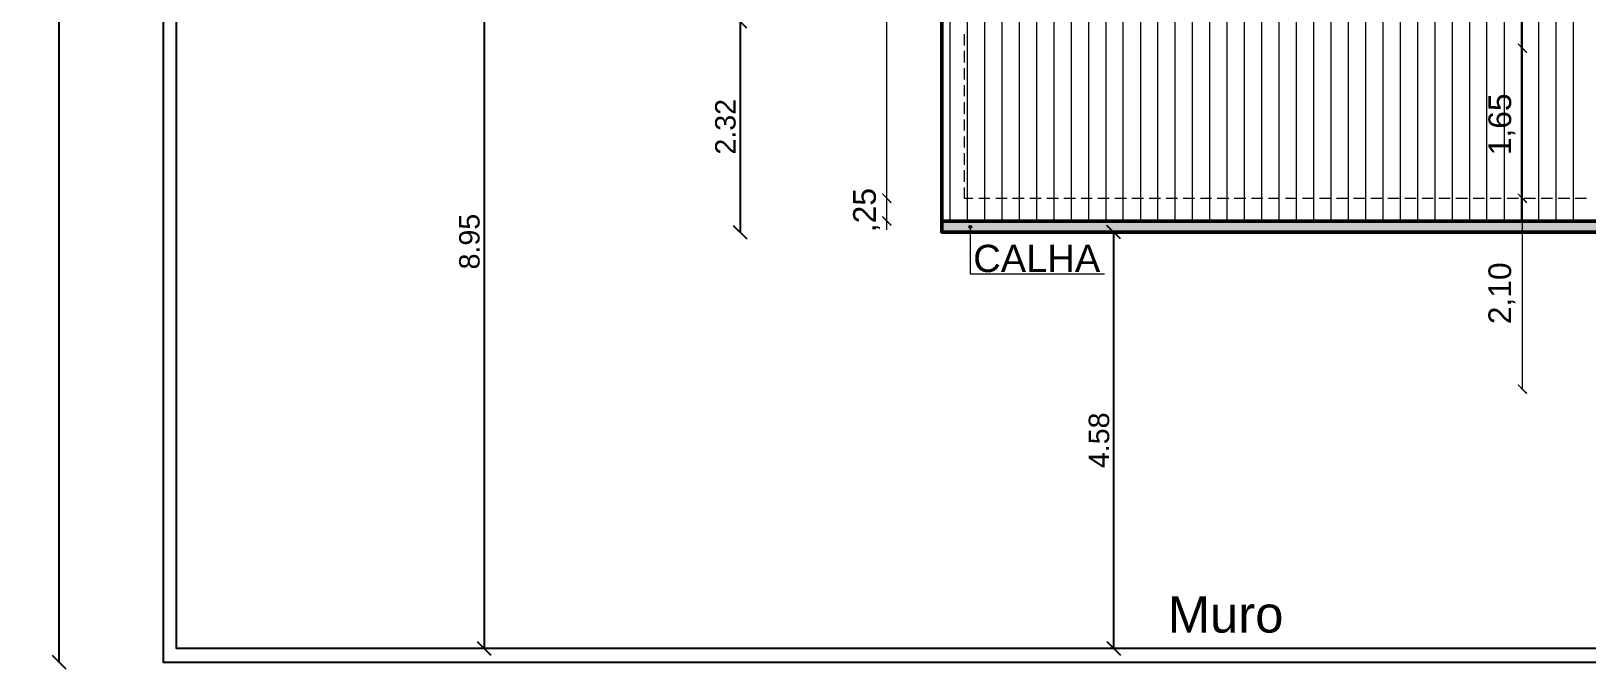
# Model space of a CAD drawing. Extents: x 3377 to 3790, y 1673 to 1846.
# Drawn here: x 3377.93 to 3395.04, y 1680.12 to 1687.14 of the extents above; entities that cross this region are included whole.
import ezdxf

# ---------------------------------------------------------------- set-up
doc = ezdxf.new("R2010")
doc.units = 0
doc.header["$LTSCALE"] = 2
doc.header["$PDMODE"] = 32
for name, color, linetype in [('F-VT-GREIDE', 6, 'Continuous'), ('LCL - COTAS', 30, 'Continuous'), ('PDF11_Text', 7, 'Continuous'), ('PDF11_Texto', 7, 'Continuous'), ('PDF5_0', 7, 'Continuous'), ('PDF5_13-CORTE', 7, 'Continuous'), ('PDF5_A-PROJEÇÃO', 7, 'Continuous'), ('PDF5_COTAS', 7, 'Continuous'), ('PDF5_Text', 7, 'Continuous')]:
    doc.layers.add(name, color=color, linetype=linetype)
doc.layers.add('PDF5_19-COBERTA', color=7, linetype='Continuous', true_color=0xb8b8b8)
doc.styles.add('Annotative', font='arial.ttf')
doc.styles.add('PDF Arial', font='arial.ttf')
doc.styles.add('ROMANS', font='arial.ttf')
doc.dimstyles.new('1-150', dxfattribs={"dimscale": 1.5, "dimtxt": 0.15, "dimasz": 0.1, "dimexe": 0.05, "dimexo": 0.1, "dimgap": 0.03, "dimtad": 1, "dimzin": 5, "dimdsep": 46, "dimtxsty": 'ROMANS', "dimblk": 'OBLIQUE', "dimcen": 0, "dimse1": 1, "dimse2": 1, "dimclrd": 256, "dimclre": 256, "dimclrt": 2, "dimadec": 0, "dimazin": 0, "dimtfac": 1, "dimtofl": 0, "dimtmove": 2, "dimatfit": 3, "dimldrblk": 'OBLIQUE', "dimfxl": 0.04, "dimtolj": 1, "dimtzin": 1, "dimarcsym": 0})

# ---------------------------------------------------------------- blocks, each defined once
blk = doc.blocks.new('_Oblique')
at = {"color": 0, "linetype": 'ByBlock', "lineweight": -2}
blk.add_line((-0.5, -0.5), (0.5, 0.5), dxfattribs=at)
blk = doc.blocks.new('*D909')
at = {"layer": 'Defpoints', "color": 0, "transparency": 16777216}
for p in [(3386.763, 1687.244), (3385.724, 1684.925), (3387.943, 1684.925)]:
    blk.add_point(p, dxfattribs=at)
at = {"layer": 'LCL - COTAS', "lineweight": -2, "transparency": 16777216}
blk.add_line((3385.724, 1687.244), (3385.724, 1684.925), dxfattribs=at)
at = {"layer": 'LCL - COTAS', "lineweight": -2, "transparency": 16777216, "xscale": 0.15, "yscale": 0.15, "zscale": 0.15}
for p, rotation in [((3385.724, 1687.244), 90), ((3385.724, 1684.925), 270)]:
    blk.add_blockref('_Oblique', p, dxfattribs=dict(at, rotation=rotation))
at = {"layer": 'LCL - COTAS', "color": 2, "transparency": 16777216, "insert": (3385.564, 1686.084), "char_height": 0.225, "attachment_point": 5, "rotation": 90, "style": 'Annotative'}
blk.add_mtext('\\A1;2.32', dxfattribs=at)
blk = doc.blocks.new('*D910')
at = {"layer": 'Defpoints', "color": 0, "transparency": 16777216}
for p in [(3387.943, 1684.925), (3389.833, 1680.347), (3389.874, 1680.347)]:
    blk.add_point(p, dxfattribs=at)
at = {"layer": 'LCL - COTAS', "lineweight": -2, "transparency": 16777216}
blk.add_line((3389.833, 1684.925), (3389.833, 1680.347), dxfattribs=at)
at = {"layer": 'LCL - COTAS', "lineweight": -2, "transparency": 16777216, "xscale": 0.15, "yscale": 0.15, "zscale": 0.15}
for p, rotation in [((3389.833, 1684.925), 90), ((3389.833, 1680.347), 270)]:
    blk.add_blockref('_Oblique', p, dxfattribs=dict(at, rotation=rotation))
at = {"layer": 'LCL - COTAS', "color": 2, "transparency": 16777216, "insert": (3389.673, 1682.636), "char_height": 0.225, "attachment_point": 5, "rotation": 90, "style": 'Annotative'}
blk.add_mtext('\\A1;4.58', dxfattribs=at)
blk = doc.blocks.new('*D911')
at = {"layer": 'Defpoints', "color": 0, "transparency": 16777216}
for p in [(3383.313, 1689.294), (3382.908, 1680.347), (3387.943, 1680.347)]:
    blk.add_point(p, dxfattribs=at)
at = {"layer": 'LCL - COTAS', "lineweight": -2, "transparency": 16777216}
blk.add_line((3382.908, 1689.294), (3382.908, 1680.347), dxfattribs=at)
at = {"layer": 'LCL - COTAS', "lineweight": -2, "transparency": 16777216, "xscale": 0.15, "yscale": 0.15, "zscale": 0.15}
for p, rotation in [((3382.908, 1689.294), 90), ((3382.908, 1680.347), 270)]:
    blk.add_blockref('_Oblique', p, dxfattribs=dict(at, rotation=rotation))
at = {"layer": 'LCL - COTAS', "color": 2, "transparency": 16777216, "insert": (3382.748, 1684.821), "char_height": 0.225, "attachment_point": 5, "rotation": 90, "style": 'Annotative'}
blk.add_mtext('\\A1;8.95', dxfattribs=at)
blk = doc.blocks.new('*D972')
at = {"layer": 'Defpoints', "color": 0, "transparency": 16777216}
for p in [(3378.234, 1710.196), (3379.377, 1710.196), (3379.377, 1680.197)]:
    blk.add_point(p, dxfattribs=at)
at = {"layer": 'LCL - COTAS', "lineweight": -2, "transparency": 16777216}
blk.add_line((3378.234, 1680.197), (3378.234, 1710.196), dxfattribs=at)
at = {"layer": 'LCL - COTAS', "lineweight": -2, "transparency": 16777216, "xscale": 0.15, "yscale": 0.15, "zscale": 0.15}
for p, rotation in [((3378.234, 1710.196), 90), ((3378.234, 1680.197), 270)]:
    blk.add_blockref('_Oblique', p, dxfattribs=dict(at, rotation=rotation))
at = {"layer": 'LCL - COTAS', "color": 2, "transparency": 16777216, "insert": (3378.074, 1695.027), "char_height": 0.225, "attachment_point": 5, "rotation": 90, "style": 'Annotative'}
blk.add_mtext('\\A1;30.00', dxfattribs=at)

msp = doc.modelspace()

# ---------------------------------------------------------------- hatches: boundary and pattern name
at = {"true_color": 0x00adad}
h = msp.add_hatch(color=134, dxfattribs=at)
h.dxf.hatch_style = 1
h.paths.add_polyline_path([(3415.691, 1685.047), (3387.943, 1685.047), (3387.943, 1684.925), (3415.691, 1684.925)])

# ---------------------------------------------------------------- linework, layer by layer
msp.add_lwpolyline([(3387.943, 1684.925), (3387.943, 1685.047), (3415.691, 1685.047), (3415.691, 1684.925), (3387.943, 1684.925)])
at = {"layer": 'F-VT-GREIDE'}
msp.add_lwpolyline([(3403.042, 1680.197), (3419.372, 1680.197), (3419.372, 1710.196), (3379.377, 1710.196), (3379.377, 1680.197), (3399.042, 1680.197), (3399.042, 1680.347), (3379.527, 1680.347), (3379.527, 1710.046), (3419.222, 1710.046), (3419.222, 1680.347), (3403.042, 1680.347)], close=True, dxfattribs=at)
at = {"layer": 'PDF11_Texto', "lineweight": 0}
msp.add_lwpolyline([(3388.256, 1684.982), (3388.256, 1684.466), (3389.732, 1684.466)], dxfattribs=at)
msp.add_circle((3388.256, 1684.983), 0.0164, dxfattribs=at)
at = {"layer": 'PDF11_Texto', "transparency": 33554559}
for points in [[(3388.241, 1684.984), (3388.272, 1684.983), (3388.24, 1684.983)], [(3388.272, 1684.983), (3388.24, 1684.983), (3388.272, 1684.982)], [(3388.24, 1684.983), (3388.272, 1684.982), (3388.24, 1684.982)], [(3388.272, 1684.982), (3388.24, 1684.982), (3388.272, 1684.98)], [(3388.24, 1684.982), (3388.272, 1684.98), (3388.24, 1684.98)], [(3388.272, 1684.98), (3388.24, 1684.98), (3388.272, 1684.979)], [(3388.24, 1684.98), (3388.272, 1684.979), (3388.241, 1684.979)], [(3388.242, 1684.99), (3388.271, 1684.987), (3388.241, 1684.987)], [(3388.271, 1684.987), (3388.241, 1684.987), (3388.272, 1684.986)], [(3388.241, 1684.987), (3388.272, 1684.986), (3388.241, 1684.986)], [(3388.272, 1684.986), (3388.241, 1684.986), (3388.272, 1684.984)], [(3388.241, 1684.986), (3388.272, 1684.984), (3388.241, 1684.984)], [(3388.272, 1684.984), (3388.241, 1684.984), (3388.272, 1684.983)], [(3388.272, 1684.979), (3388.241, 1684.979), (3388.272, 1684.977)], [(3388.241, 1684.979), (3388.272, 1684.977), (3388.241, 1684.977)], [(3388.272, 1684.977), (3388.241, 1684.977), (3388.271, 1684.976)], [(3388.241, 1684.977), (3388.271, 1684.976), (3388.241, 1684.976)], [(3388.271, 1684.976), (3388.241, 1684.976), (3388.271, 1684.975)], [(3388.241, 1684.976), (3388.271, 1684.975), (3388.242, 1684.975)], [(3388.243, 1684.991), (3388.271, 1684.99), (3388.242, 1684.99)], [(3388.271, 1684.99), (3388.242, 1684.99), (3388.271, 1684.987)], [(3388.271, 1684.975), (3388.242, 1684.975), (3388.269, 1684.974)], [(3388.242, 1684.975), (3388.269, 1684.974), (3388.243, 1684.974)], [(3388.244, 1684.992), (3388.269, 1684.991), (3388.243, 1684.991)], [(3388.269, 1684.991), (3388.243, 1684.991), (3388.271, 1684.99)], [(3388.269, 1684.974), (3388.243, 1684.974), (3388.268, 1684.972)], [(3388.243, 1684.974), (3388.268, 1684.972), (3388.244, 1684.972)], [(3388.246, 1684.994), (3388.267, 1684.993), (3388.244, 1684.993)], [(3388.267, 1684.993), (3388.244, 1684.993), (3388.268, 1684.992)], [(3388.244, 1684.993), (3388.268, 1684.992), (3388.244, 1684.992)], [(3388.268, 1684.992), (3388.244, 1684.992), (3388.269, 1684.991)], [(3388.268, 1684.972), (3388.244, 1684.972), (3388.267, 1684.971)], [(3388.244, 1684.972), (3388.267, 1684.971), (3388.244, 1684.971)], [(3388.267, 1684.971), (3388.244, 1684.971), (3388.266, 1684.969)], [(3388.244, 1684.971), (3388.266, 1684.969), (3388.246, 1684.969)], [(3388.247, 1684.995), (3388.266, 1684.994), (3388.246, 1684.994)], [(3388.266, 1684.994), (3388.246, 1684.994), (3388.267, 1684.993)], [(3388.266, 1684.969), (3388.246, 1684.969), (3388.265, 1684.968)], [(3388.246, 1684.969), (3388.265, 1684.968), (3388.247, 1684.968)], [(3388.248, 1684.996), (3388.265, 1684.995), (3388.247, 1684.995)], [(3388.265, 1684.995), (3388.247, 1684.995), (3388.266, 1684.994)], [(3388.265, 1684.968), (3388.247, 1684.968), (3388.264, 1684.968)], [(3388.247, 1684.968), (3388.264, 1684.968), (3388.248, 1684.968)], [(3388.249, 1684.996), (3388.264, 1684.996), (3388.248, 1684.996)], [(3388.264, 1684.996), (3388.248, 1684.996), (3388.265, 1684.995)], [(3388.264, 1684.968), (3388.248, 1684.968), (3388.262, 1684.967)], [(3388.248, 1684.968), (3388.262, 1684.967), (3388.249, 1684.967)], [(3388.251, 1684.997), (3388.262, 1684.996), (3388.249, 1684.996)], [(3388.262, 1684.996), (3388.249, 1684.996), (3388.264, 1684.996)], [(3388.262, 1684.967), (3388.249, 1684.967), (3388.261, 1684.966)], [(3388.249, 1684.967), (3388.261, 1684.966), (3388.251, 1684.966)], [(3388.253, 1684.997), (3388.261, 1684.997), (3388.251, 1684.997)], [(3388.261, 1684.997), (3388.251, 1684.997), (3388.262, 1684.996)], [(3388.261, 1684.966), (3388.251, 1684.966), (3388.26, 1684.966)], [(3388.251, 1684.966), (3388.26, 1684.966), (3388.253, 1684.966)], [(3388.255, 1684.997), (3388.26, 1684.997), (3388.253, 1684.997)], [(3388.26, 1684.997), (3388.253, 1684.997), (3388.261, 1684.997)], [(3388.253, 1684.966), (3388.255, 1684.966), (3388.258, 1684.966)], [(3388.253, 1684.966), (3388.26, 1684.966), (3388.258, 1684.966)], [(3388.256, 1684.998), (3388.258, 1684.997), (3388.255, 1684.997)], [(3388.258, 1684.997), (3388.255, 1684.997), (3388.26, 1684.997)], [(3388.255, 1684.966), (3388.258, 1684.966), (3388.256, 1684.966)]]:
    msp.add_solid(points, dxfattribs=at)
at = {"layer": 'PDF5_0', "transparency": 33554559}
for points in [[(3394.385, 1686.905), (3394.275, 1686.994), (3394.283, 1687.003)], [(3394.283, 1687.003), (3394.275, 1686.994), (3394.385, 1686.905)], [(3394.372, 1686.893), (3394.385, 1686.905), (3394.275, 1686.994)], [(3394.275, 1686.994), (3394.385, 1686.905), (3394.372, 1686.893)], [(3387.295, 1685.352), (3387.283, 1685.344), (3387.393, 1685.255)], [(3387.295, 1685.352), (3387.283, 1685.344), (3387.393, 1685.255)], [(3387.283, 1685.344), (3387.393, 1685.255), (3387.384, 1685.242)], [(3387.283, 1685.344), (3387.393, 1685.255), (3387.384, 1685.242)], [(3394.385, 1685.255), (3394.275, 1685.344), (3394.283, 1685.352)], [(3394.283, 1685.352), (3394.275, 1685.344), (3394.385, 1685.255)], [(3394.372, 1685.242), (3394.385, 1685.255), (3394.275, 1685.344)], [(3394.275, 1685.344), (3394.385, 1685.255), (3394.372, 1685.242)], [(3387.393, 1685.005), (3387.283, 1685.094), (3387.295, 1685.102)], [(3387.384, 1684.992), (3387.393, 1685.005), (3387.283, 1685.094)], [(3394.283, 1683.253), (3394.275, 1683.244), (3394.385, 1683.155)], [(3394.275, 1683.244), (3394.385, 1683.155), (3394.372, 1683.143)]]:
    msp.add_solid(points, dxfattribs=at)
at = {"layer": 'PDF5_13-CORTE', "lineweight": 50}
msp.add_lwpolyline([(3387.943, 1705.346), (3415.691, 1705.346), (3415.691, 1685.047), (3387.943, 1685.047)], close=True, dxfattribs=at)
msp.add_lwpolyline([(3387.943, 1685.047), (3387.943, 1684.925), (3415.691, 1684.925), (3415.691, 1685.047)], dxfattribs=at)
at = {"layer": 'PDF5_19-COBERTA', "lineweight": 20}
for points in [[(3388.032, 1705.346), (3388.032, 1685.047)], [(3388.222, 1705.346), (3388.222, 1685.047)], [(3388.413, 1705.346), (3388.413, 1685.047)], [(3388.603, 1705.346), (3388.603, 1685.047)], [(3388.794, 1705.346), (3388.794, 1685.047)], [(3388.984, 1705.346), (3388.984, 1685.047)], [(3389.175, 1705.346), (3389.175, 1685.047)], [(3389.365, 1705.346), (3389.365, 1685.047)], [(3389.556, 1705.346), (3389.556, 1685.047)], [(3389.746, 1705.346), (3389.746, 1685.047)], [(3389.936, 1705.346), (3389.936, 1685.047)], [(3390.127, 1705.346), (3390.127, 1685.047)], [(3390.317, 1705.346), (3390.317, 1685.047)], [(3390.508, 1705.346), (3390.508, 1685.047)], [(3390.698, 1705.346), (3390.698, 1685.047)], [(3390.889, 1705.346), (3390.889, 1685.047)], [(3391.079, 1705.346), (3391.079, 1685.047)], [(3391.27, 1705.346), (3391.27, 1685.047)], [(3391.46, 1705.346), (3391.46, 1685.047)], [(3391.651, 1705.346), (3391.651, 1685.047)], [(3391.841, 1705.346), (3391.841, 1685.047)], [(3392.031, 1705.346), (3392.031, 1685.047)], [(3392.222, 1705.346), (3392.222, 1685.047)], [(3392.412, 1705.346), (3392.412, 1685.047)], [(3392.603, 1705.346), (3392.603, 1685.047)], [(3392.793, 1705.346), (3392.793, 1685.047)], [(3392.984, 1705.346), (3392.984, 1685.047)], [(3393.174, 1705.346), (3393.174, 1685.047)], [(3393.365, 1705.346), (3393.365, 1685.047)], [(3393.555, 1705.346), (3393.555, 1685.047)], [(3393.746, 1705.346), (3393.746, 1685.047)], [(3393.936, 1705.346), (3393.936, 1685.047)], [(3394.127, 1705.346), (3394.127, 1685.047)], [(3394.317, 1705.346), (3394.317, 1685.047)], [(3394.507, 1705.346), (3394.507, 1685.047)], [(3394.698, 1705.346), (3394.698, 1685.047)], [(3394.888, 1705.346), (3394.888, 1685.047)]]:
    msp.add_lwpolyline(points, dxfattribs=at)
at = {"layer": 'PDF5_A-PROJEÇÃO', "lineweight": 18}
for points in [[(3388.193, 1686.977), (3388.193, 1687.104)], [(3388.193, 1686.791), (3388.193, 1686.918)], [(3388.193, 1686.605), (3388.193, 1686.728)], [(3388.193, 1686.419), (3388.193, 1686.541)], [(3388.193, 1686.228), (3388.193, 1686.355)], [(3388.193, 1686.042), (3388.193, 1686.165)], [(3388.193, 1685.856), (3388.193, 1685.978)], [(3388.193, 1685.665), (3388.193, 1685.792)], [(3388.193, 1685.479), (3388.193, 1685.606)], [(3388.286, 1685.297), (3388.193, 1685.297), (3388.193, 1685.416)], [(3388.472, 1685.297), (3388.349, 1685.297)], [(3388.662, 1685.297), (3388.536, 1685.297)], [(3388.849, 1685.297), (3388.722, 1685.297)], [(3389.035, 1685.297), (3388.912, 1685.297)], [(3389.225, 1685.297), (3389.098, 1685.297)], [(3389.412, 1685.297), (3389.285, 1685.297)], [(3389.598, 1685.297), (3389.475, 1685.297)], [(3389.784, 1685.297), (3389.661, 1685.297)], [(3389.975, 1685.297), (3389.848, 1685.297)], [(3390.161, 1685.297), (3390.034, 1685.297)], [(3390.347, 1685.297), (3390.224, 1685.297)], [(3390.537, 1685.297), (3390.41, 1685.297)], [(3390.724, 1685.297), (3390.597, 1685.297)], [(3390.91, 1685.297), (3390.787, 1685.297)], [(3391.1, 1685.297), (3390.973, 1685.297)], [(3391.287, 1685.297), (3391.16, 1685.297)], [(3391.473, 1685.297), (3391.35, 1685.297)], [(3391.659, 1685.297), (3391.536, 1685.297)], [(3391.849, 1685.297), (3391.723, 1685.297)], [(3392.036, 1685.297), (3391.909, 1685.297)], [(3392.222, 1685.297), (3392.099, 1685.297)], [(3392.412, 1685.297), (3392.285, 1685.297)], [(3392.599, 1685.297), (3392.472, 1685.297)], [(3392.785, 1685.297), (3392.662, 1685.297)], [(3392.975, 1685.297), (3392.848, 1685.297)], [(3393.162, 1685.297), (3393.035, 1685.297)], [(3393.348, 1685.297), (3393.225, 1685.297)], [(3393.534, 1685.297), (3393.411, 1685.297)], [(3393.724, 1685.297), (3393.597, 1685.297)], [(3393.911, 1685.297), (3393.788, 1685.297)], [(3394.097, 1685.297), (3393.974, 1685.297)], [(3394.287, 1685.297), (3394.16, 1685.297)], [(3394.474, 1685.297), (3394.347, 1685.297)], [(3394.66, 1685.297), (3394.537, 1685.297)], [(3394.85, 1685.297), (3394.723, 1685.297)], [(3395.036, 1685.297), (3394.91, 1685.297)]]:
    msp.add_lwpolyline(points, dxfattribs=at)
at = {"layer": 'PDF5_COTAS', "lineweight": 13}
for points in [[(3394.33, 1683.198), (3394.33, 1685.297), (3394.33, 1686.948), (3394.33, 1705.473)], [(3387.338, 1685.297), (3387.338, 1705.096)], [(3387.338, 1684.95), (3387.338, 1685.047), (3387.338, 1685.297), (3387.338, 1685.399)]]:
    msp.add_lwpolyline(points, dxfattribs=at)

# ---------------------------------------------------------------- texts
at = {"layer": 'PDF11_Text', "insert": (3388.289, 1684.482), "char_height": 0.3, "attachment_point": 7, "style": 'PDF Arial'}
msp.add_mtext('CALHA', dxfattribs=at)
at = {"layer": 'PDF5_Text', "char_height": 0.25, "attachment_point": 7, "rotation": 90, "style": 'PDF Arial'}
for s, insert in [('1,65', (3394.252, 1685.771)), (',25', (3387.264, 1684.925)), ('2,10', (3394.252, 1683.913))]:
    msp.add_mtext(s, dxfattribs=dict(at, insert=insert))
at = {"layer": 'PDF5_Text', "insert": (3390.428, 1680.516), "char_height": 0.4, "attachment_point": 7, "style": 'PDF Arial'}
msp.add_mtext('Muro', dxfattribs=at)

# ---------------------------------------------------------------- dimensions: what is measured, and where the dimension line sits
at = {"layer": 'LCL - COTAS'}
dim = msp.add_linear_dim(base=(3378.234, 1710.196), p1=(3379.377, 1680.197), p2=(3379.377, 1710.196), angle=90, dimstyle='1-150', override={"dimtxsty": 'Annotative'}, dxfattribs=at)
dim.commit()
dim.dimension.update_dxf_attribs({"geometry": '*D972', "text_midpoint": (3378.074, 1695.027), "dimtype": 160})
for base, p1, p2, picture, middle in [((3382.908, 1680.347), (3383.313, 1689.294), (3387.943, 1680.347), '*D911', (3382.748, 1684.821)), ((3385.724, 1684.925), (3386.763, 1687.244), (3387.943, 1684.925), '*D909', (3385.564, 1686.084)), ((3389.833, 1680.347), (3387.943, 1684.925), (3389.874, 1680.347), '*D910', (3389.673, 1682.636))]:
    dim = msp.add_linear_dim(base=base, p1=p1, p2=p2, angle=90, dimstyle='1-150', override={"dimtxsty": 'Annotative'}, dxfattribs=at)
    dim.commit()
    dim.dimension.update_dxf_attribs({"geometry": picture, "text_midpoint": middle})

doc.saveas('drawing.dxf')
